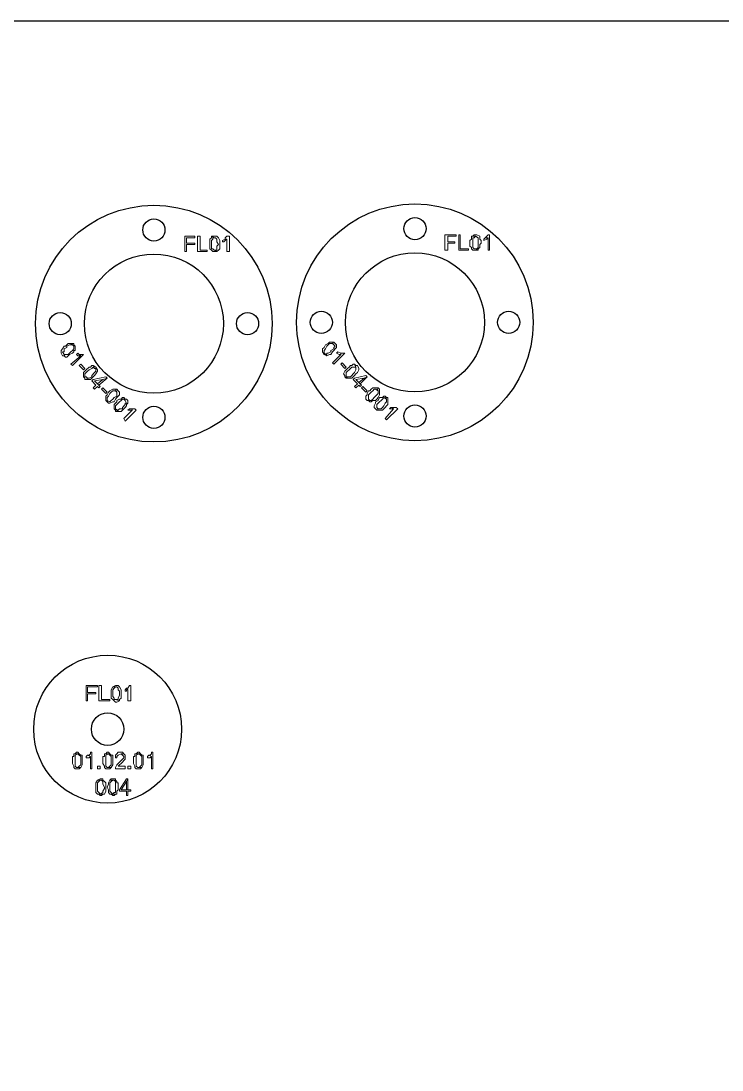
# Model space of a CAD drawing. Header units: millimetres. Extents: x 977 to 12288, y -94 to 5752.
# Drawn here: x 4818 to 4960.2, y 4121.8 to 4334.5 of the extents above; entities that cross this region are included whole.
import ezdxf

# ---------------------------------------------------------------- set-up
doc = ezdxf.new("R2010")
doc.units = ezdxf.units.MM

msp = doc.modelspace()

# ---------------------------------------------------------------- linework, layer by layer
msp.add_lwpolyline([(4496.10751539, 2726.24700871), (4496.10751539, 4334.52942041), (5797.54761284, 4334.52942041)])
at = {"color": 4, "lineweight": 0}
for points in [[(4906.25411594, 4291.14469763), (4903.99782487, 4291.14469763), (4903.99782487, 4288.04229741), (4904.56189763, 4288.04229741), (4904.56189763, 4289.45247933), (4905.97207955, 4289.45247933), (4905.97207955, 4289.73451571), (4904.56189763, 4289.73451571), (4904.56189763, 4290.86266125), (4906.25411594, 4290.86266125)], [(4907.10022509, 4291.14469763), (4906.81818871, 4291.14469763), (4906.81818871, 4288.04229741), (4908.7924434, 4288.04229741), (4908.7924434, 4288.32433379), (4907.10022509, 4288.32433379)], [(4910.20262532, 4291.14469763), (4909.92058893, 4291.14469763), (4909.63855255, 4290.86266125), (4910.20262532, 4290.86266125), (4910.20262532, 4290.86266125), (4910.76669808, 4290.58062486), (4910.76669808, 4290.58062486), (4910.76669808, 4290.0165521), (4910.76669808, 4289.45247933), (4910.76669808, 4289.17044294), (4910.76669808, 4288.88840656), (4910.76669808, 4288.60637017), (4910.4846617, 4288.32433379), (4910.20262532, 4288.32433379), (4910.76669808, 4288.04229741), (4910.76669808, 4288.32433379), (4911.04873447, 4288.60637017), (4911.04873447, 4288.60637017), (4911.04873447, 4289.17044294), (4911.33077085, 4289.45247933), (4911.33077085, 4290.0165521), (4911.04873447, 4290.29858848), (4911.04873447, 4290.29858848), (4911.04873447, 4290.86266125), (4911.04873447, 4290.86266125), (4910.4846617, 4291.14469763), (4910.4846617, 4291.14469763)], [(4913.02298916, 4291.14469763), (4912.74095277, 4291.14469763), (4912.74095277, 4291.14469763), (4912.45891639, 4290.86266125), (4912.17688001, 4290.58062486), (4912.74095277, 4290.58062486), (4912.74095277, 4288.04229741), (4913.02298916, 4288.04229741)], [(4853.23127572, 4290.86266125), (4851.25702103, 4290.86266125), (4851.25702103, 4287.76026102), (4851.53905742, 4287.76026102), (4851.53905742, 4289.17044294), (4853.23127572, 4289.17044294), (4853.23127572, 4289.45247933), (4851.53905742, 4289.45247933), (4851.53905742, 4290.58062486), (4853.23127572, 4290.58062486)], [(4854.35942126, 4290.86266125), (4853.79534849, 4290.86266125), (4853.79534849, 4287.76026102), (4855.76960318, 4287.76026102), (4855.76960318, 4288.04229741), (4854.35942126, 4288.04229741)], [(4856.61571233, 4290.86266125), (4856.61571233, 4290.58062486), (4856.33367595, 4290.29858848), (4856.33367595, 4290.0165521), (4856.33367595, 4289.73451571), (4856.33367595, 4289.17044294), (4856.33367595, 4289.17044294), (4856.33367595, 4288.60637017), (4856.33367595, 4288.32433379), (4856.61571233, 4288.04229741), (4856.89774871, 4287.76026102), (4857.1797851, 4287.76026102), (4857.46182148, 4287.76026102), (4857.74385787, 4287.76026102), (4857.1797851, 4288.04229741), (4857.1797851, 4288.04229741), (4856.89774871, 4288.32433379), (4856.61571233, 4288.32433379), (4856.61571233, 4288.88840656), (4856.61571233, 4289.17044294), (4856.61571233, 4289.73451571), (4856.61571233, 4290.0165521), (4856.89774871, 4290.29858848), (4856.89774871, 4290.58062486), (4857.1797851, 4290.58062486)], [(4857.1797851, 4290.86266125), (4856.89774871, 4290.86266125), (4856.61571233, 4290.86266125), (4857.1797851, 4290.58062486), (4857.46182148, 4290.58062486), (4857.74385787, 4290.29858848), (4857.74385787, 4290.29858848), (4857.74385787, 4289.73451571), (4858.02589425, 4289.17044294), (4857.74385787, 4288.88840656), (4857.74385787, 4288.60637017), (4857.74385787, 4288.32433379), (4857.74385787, 4288.04229741), (4857.1797851, 4288.04229741), (4857.74385787, 4287.76026102), (4858.02589425, 4288.04229741), (4858.30793063, 4288.32433379), (4858.30793063, 4288.32433379), (4858.30793063, 4288.88840656), (4858.30793063, 4289.17044294), (4858.30793063, 4289.73451571), (4858.30793063, 4290.0165521), (4858.30793063, 4290.0165521), (4858.02589425, 4290.58062486), (4858.02589425, 4290.58062486), (4857.74385787, 4290.86266125), (4857.74385787, 4290.86266125)], [(4859.43607617, 4290.29858848), (4858.8720034, 4290.0165521), (4858.8720034, 4289.73451571), (4859.15403979, 4289.73451571), (4859.43607617, 4290.0165521), (4859.43607617, 4290.0165521), (4859.71811256, 4290.29858848)], [(4860.28218532, 4290.86266125), (4860.00014894, 4290.86266125), (4859.71811256, 4290.86266125), (4859.43607617, 4290.58062486), (4859.43607617, 4290.29858848), (4859.71811256, 4290.29858848), (4859.71811256, 4287.76026102), (4860.28218532, 4287.76026102)], [(4909.63855255, 4290.86266125), (4909.35651616, 4290.86266125), (4909.35651616, 4290.58062486), (4909.35651616, 4290.29858848), (4909.07447978, 4290.0165521), (4909.07447978, 4289.45247933), (4909.07447978, 4289.45247933), (4909.07447978, 4288.88840656), (4909.35651616, 4288.60637017), (4909.35651616, 4288.32433379), (4909.63855255, 4288.04229741), (4910.20262532, 4288.04229741), (4910.4846617, 4288.04229741), (4910.76669808, 4288.04229741), (4910.20262532, 4288.32433379), (4909.92058893, 4288.32433379), (4909.63855255, 4288.60637017), (4909.63855255, 4288.60637017), (4909.63855255, 4288.88840656), (4909.63855255, 4289.45247933), (4909.63855255, 4290.0165521), (4909.63855255, 4290.29858848), (4909.63855255, 4290.58062486), (4909.92058893, 4290.58062486), (4910.20262532, 4290.86266125)], [(4912.17688001, 4290.58062486), (4911.89484362, 4290.29858848), (4911.89484362, 4290.0165521), (4911.89484362, 4290.0165521), (4912.45891639, 4290.29858848), (4912.45891639, 4290.29858848), (4912.74095277, 4290.58062486)], [(4828.13003753, 4269.14585967), (4828.13003753, 4269.14585967), (4827.56596476, 4269.14585967), (4827.56596476, 4269.14585967), (4827.28392838, 4268.86382328), (4827.001892, 4268.5817869), (4826.71985561, 4268.5817869), (4826.43781923, 4268.01771413), (4826.15578284, 4267.73567775), (4826.15578284, 4267.45364136), (4826.15578284, 4267.17160498), (4826.43781923, 4266.60753221), (4826.71985561, 4266.60753221), (4827.001892, 4266.32549583), (4826.71985561, 4266.8895686), (4826.71985561, 4266.8895686), (4826.43781923, 4267.45364136), (4826.71985561, 4267.45364136), (4826.71985561, 4268.01771413), (4827.28392838, 4268.29975052), (4827.28392838, 4268.5817869), (4827.84800115, 4268.86382328), (4828.13003753, 4268.86382328), (4828.13003753, 4268.86382328), (4828.41207392, 4268.86382328)], [(4828.6941103, 4268.86382328), (4828.6941103, 4269.14585967), (4828.13003753, 4269.14585967), (4828.41207392, 4268.86382328), (4828.6941103, 4268.5817869), (4828.6941103, 4268.29975052), (4828.6941103, 4268.01771413), (4828.41207392, 4267.73567775), (4828.13003753, 4267.45364136), (4827.84800115, 4267.17160498), (4827.56596476, 4266.8895686), (4827.28392838, 4266.8895686), (4827.001892, 4266.8895686), (4826.71985561, 4266.8895686), (4827.001892, 4266.32549583), (4827.28392838, 4266.32549583), (4827.56596476, 4266.60753221), (4827.56596476, 4266.60753221), (4827.84800115, 4266.8895686), (4828.41207392, 4267.17160498), (4828.6941103, 4267.45364136), (4828.6941103, 4267.73567775), (4828.97614668, 4267.73567775), (4828.97614668, 4268.01771413), (4828.97614668, 4268.01771413), (4828.97614668, 4268.5817869), (4828.97614668, 4268.5817869)], [(4881.15287775, 4269.42789605), (4880.87084137, 4269.42789605), (4880.58880498, 4269.42789605), (4880.58880498, 4269.42789605), (4880.3067686, 4269.14585967), (4879.74269583, 4268.86382328), (4879.74269583, 4268.86382328), (4879.46065945, 4268.29975052), (4879.17862306, 4268.01771413), (4879.17862306, 4267.73567775), (4879.17862306, 4267.45364136), (4879.46065945, 4266.8895686), (4879.46065945, 4266.8895686), (4880.02473221, 4266.60753221), (4879.46065945, 4267.17160498), (4879.46065945, 4267.17160498), (4879.46065945, 4267.73567775), (4879.46065945, 4267.73567775), (4879.74269583, 4268.01771413), (4880.02473221, 4268.5817869), (4880.3067686, 4268.86382328), (4880.58880498, 4269.14585967), (4880.87084137, 4269.14585967), (4881.15287775, 4269.14585967), (4881.43491413, 4268.86382328)], [(4881.71695052, 4269.14585967), (4881.43491413, 4269.42789605), (4881.15287775, 4269.42789605), (4881.43491413, 4268.86382328), (4881.43491413, 4268.86382328), (4881.71695052, 4268.5817869), (4881.43491413, 4268.29975052), (4881.43491413, 4268.01771413), (4880.87084137, 4267.73567775), (4880.87084137, 4267.45364136), (4880.3067686, 4267.17160498), (4880.02473221, 4267.17160498), (4880.02473221, 4266.8895686), (4879.46065945, 4267.17160498), (4880.02473221, 4266.60753221), (4880.02473221, 4266.60753221), (4880.58880498, 4266.8895686), (4880.58880498, 4266.8895686), (4880.87084137, 4266.8895686), (4881.15287775, 4267.45364136), (4881.43491413, 4267.73567775), (4881.71695052, 4268.01771413), (4881.71695052, 4268.01771413), (4881.9989869, 4268.29975052), (4881.9989869, 4268.29975052), (4881.9989869, 4268.86382328), (4881.9989869, 4268.86382328)], [(4830.66836499, 4266.8895686), (4830.66836499, 4266.8895686), (4830.3863286, 4266.8895686), (4830.10429222, 4266.8895686), (4829.82225584, 4266.8895686), (4830.10429222, 4266.60753221), (4828.13003753, 4264.91531391), (4828.41207392, 4264.63327752)], [(4829.82225584, 4266.8895686), (4829.54021945, 4267.17160498), (4829.25818307, 4266.8895686), (4829.25818307, 4266.8895686), (4829.54021945, 4266.60753221), (4829.54021945, 4266.60753221), (4830.10429222, 4266.60753221)], [(4883.69120521, 4267.17160498), (4883.40916882, 4267.17160498), (4883.40916882, 4267.17160498), (4883.12713244, 4267.17160498), (4882.84509606, 4267.17160498), (4882.84509606, 4266.8895686), (4881.15287775, 4265.19735029), (4881.43491413, 4264.91531391)], [(4882.84509606, 4267.17160498), (4882.28102329, 4267.45364136), (4881.9989869, 4267.17160498), (4881.9989869, 4267.17160498), (4882.56305967, 4266.8895686), (4882.56305967, 4266.8895686), (4882.84509606, 4266.8895686)], [(4829.82225584, 4264.63327752), (4830.10429222, 4264.91531391), (4830.95040137, 4264.06920475), (4830.66836499, 4263.78716837), (4829.82225584, 4264.63327752)], [(4832.64261968, 4264.63327752), (4832.36058329, 4264.63327752), (4832.07854691, 4264.35124114), (4832.07854691, 4264.35124114), (4831.79651053, 4264.35124114), (4831.23243776, 4263.78716837), (4831.23243776, 4263.78716837), (4830.95040137, 4263.50513199), (4830.66836499, 4263.2230956), (4830.66836499, 4262.65902283), (4830.66836499, 4262.37698645), (4830.95040137, 4262.09495007), (4830.95040137, 4261.81291368), (4831.51447414, 4261.81291368), (4831.23243776, 4262.37698645), (4830.95040137, 4262.37698645), (4830.95040137, 4262.65902283), (4830.95040137, 4262.94105922), (4831.23243776, 4263.2230956), (4831.51447414, 4263.50513199), (4831.79651053, 4263.78716837), (4832.36058329, 4264.06920475), (4832.64261968, 4264.35124114), (4832.64261968, 4264.35124114), (4832.92465606, 4264.06920475)], [(4833.20669245, 4264.35124114), (4833.20669245, 4264.35124114), (4832.64261968, 4264.63327752), (4832.92465606, 4264.06920475), (4833.20669245, 4264.06920475), (4833.20669245, 4263.50513199), (4833.20669245, 4263.50513199), (4832.92465606, 4263.2230956), (4832.36058329, 4262.65902283), (4832.36058329, 4262.37698645), (4831.79651053, 4262.09495007), (4831.51447414, 4262.09495007), (4831.51447414, 4262.09495007), (4831.23243776, 4262.37698645), (4831.51447414, 4261.81291368), (4831.51447414, 4261.81291368), (4832.07854691, 4261.81291368), (4832.07854691, 4261.81291368), (4832.36058329, 4262.09495007), (4832.64261968, 4262.37698645), (4832.92465606, 4262.65902283), (4833.20669245, 4262.94105922), (4833.20669245, 4262.94105922), (4833.48872883, 4263.50513199), (4833.48872883, 4263.50513199), (4833.48872883, 4263.78716837), (4833.48872883, 4263.78716837)], [(4882.84509606, 4264.91531391), (4883.12713244, 4265.19735029), (4883.97324159, 4264.35124114), (4883.69120521, 4264.06920475), (4882.84509606, 4264.91531391)], [(4885.6654599, 4264.91531391), (4885.38342351, 4264.91531391), (4885.10138713, 4264.63327752), (4884.81935074, 4264.63327752), (4884.53731436, 4264.35124114), (4884.25527798, 4264.06920475), (4884.25527798, 4264.06920475), (4883.97324159, 4263.78716837), (4883.69120521, 4263.50513199), (4883.40916882, 4262.94105922), (4883.69120521, 4262.65902283), (4883.69120521, 4262.37698645), (4883.97324159, 4262.09495007), (4884.25527798, 4262.09495007), (4883.97324159, 4262.37698645), (4883.97324159, 4262.65902283), (4883.97324159, 4262.94105922), (4883.97324159, 4263.2230956), (4884.25527798, 4263.50513199), (4884.53731436, 4263.78716837), (4884.81935074, 4264.06920475), (4885.10138713, 4264.35124114), (4885.38342351, 4264.35124114), (4885.6654599, 4264.35124114), (4885.94749628, 4264.35124114)], [(4886.22953266, 4264.63327752), (4885.94749628, 4264.63327752), (4885.6654599, 4264.91531391), (4885.94749628, 4264.35124114), (4885.94749628, 4264.35124114), (4885.94749628, 4263.78716837), (4885.94749628, 4263.78716837), (4885.6654599, 4263.2230956), (4885.38342351, 4262.94105922), (4885.10138713, 4262.65902283), (4884.81935074, 4262.37698645), (4884.53731436, 4262.37698645), (4884.25527798, 4262.37698645), (4883.97324159, 4262.37698645), (4884.25527798, 4262.09495007), (4884.53731436, 4262.09495007), (4885.10138713, 4262.09495007), (4885.10138713, 4262.09495007), (4885.38342351, 4262.37698645), (4885.6654599, 4262.65902283), (4885.94749628, 4262.94105922), (4886.22953266, 4263.2230956), (4886.22953266, 4263.2230956), (4886.51156905, 4263.78716837), (4886.51156905, 4263.78716837), (4886.51156905, 4264.06920475), (4886.51156905, 4264.06920475)], [(4835.46298352, 4262.09495007), (4835.18094714, 4262.37698645), (4832.64261968, 4261.81291368), (4832.36058329, 4261.5308773), (4833.20669245, 4260.68476814), (4832.64261968, 4260.12069538), (4832.92465606, 4259.83865899), (4833.48872883, 4260.40273176), (4833.77076521, 4260.12069538), (4834.0528016, 4260.40273176), (4833.77076521, 4260.68476814), (4832.92465606, 4261.5308773), (4834.61687437, 4261.81291368)], [(4835.46298352, 4262.09495007), (4834.61687437, 4261.81291368), (4833.48872883, 4260.96680453), (4832.92465606, 4261.5308773), (4833.77076521, 4260.68476814)], [(4888.20378735, 4262.37698645), (4887.92175097, 4262.65902283), (4885.6654599, 4262.09495007), (4885.38342351, 4261.81291368), (4886.22953266, 4260.96680453), (4885.6654599, 4260.40273176), (4885.94749628, 4260.12069538), (4886.51156905, 4260.68476814), (4886.79360543, 4260.40273176), (4887.07564182, 4260.68476814), (4886.79360543, 4260.96680453), (4885.94749628, 4261.81291368), (4887.63971459, 4262.09495007)], [(4888.20378735, 4262.37698645), (4887.63971459, 4262.09495007), (4886.51156905, 4261.24884091), (4885.94749628, 4261.81291368), (4886.79360543, 4260.96680453)], [(4834.33483798, 4259.83865899), (4834.61687437, 4260.12069538), (4835.46298352, 4259.27458622), (4835.18094714, 4258.99254984), (4834.33483798, 4259.83865899)], [(4837.15520182, 4259.83865899), (4836.87316544, 4259.83865899), (4836.59112906, 4259.83865899), (4836.59112906, 4259.83865899), (4836.02705629, 4259.55662261), (4835.7450199, 4259.27458622), (4835.7450199, 4259.27458622), (4835.46298352, 4258.71051346), (4835.18094714, 4258.42847707), (4835.18094714, 4258.14644069), (4835.18094714, 4257.58236792), (4835.46298352, 4257.30033154), (4835.46298352, 4257.30033154), (4835.7450199, 4257.01829515), (4835.46298352, 4257.58236792), (4835.46298352, 4257.58236792), (4835.46298352, 4258.14644069), (4835.46298352, 4258.14644069), (4835.7450199, 4258.42847707), (4836.02705629, 4258.99254984), (4836.30909267, 4259.27458622), (4836.59112906, 4259.55662261), (4836.87316544, 4259.55662261), (4837.15520182, 4259.55662261), (4837.43723821, 4259.27458622)], [(4837.71927459, 4259.55662261), (4837.43723821, 4259.83865899), (4837.15520182, 4259.83865899), (4837.43723821, 4259.27458622), (4837.43723821, 4259.27458622), (4837.43723821, 4258.99254984), (4837.43723821, 4258.71051346), (4837.43723821, 4258.42847707), (4836.87316544, 4258.14644069), (4836.59112906, 4257.8644043), (4836.30909267, 4257.58236792), (4836.02705629, 4257.30033154), (4836.02705629, 4257.30033154), (4835.46298352, 4257.58236792), (4835.7450199, 4257.01829515), (4836.02705629, 4257.01829515), (4836.59112906, 4257.30033154), (4836.59112906, 4257.30033154), (4836.87316544, 4257.30033154), (4837.15520182, 4257.8644043), (4837.43723821, 4258.14644069), (4837.71927459, 4258.42847707), (4837.71927459, 4258.42847707), (4838.00131098, 4258.71051346), (4838.00131098, 4258.71051346), (4838.00131098, 4259.27458622), (4838.00131098, 4259.27458622)], [(4887.07564182, 4260.12069538), (4887.3576782, 4260.40273176), (4888.20378735, 4259.55662261), (4887.92175097, 4259.27458622), (4887.07564182, 4260.12069538)], [(4890.17804204, 4260.12069538), (4889.89600566, 4260.12069538), (4889.33193289, 4260.12069538), (4889.33193289, 4260.12069538), (4889.04989651, 4259.83865899), (4888.76786012, 4259.55662261), (4888.48582374, 4259.55662261), (4888.20378735, 4258.99254984), (4888.20378735, 4258.71051346), (4887.92175097, 4258.42847707), (4887.92175097, 4257.8644043), (4888.20378735, 4257.58236792), (4888.48582374, 4257.58236792), (4888.76786012, 4257.30033154), (4888.48582374, 4257.8644043), (4888.48582374, 4257.8644043), (4888.48582374, 4258.42847707), (4888.48582374, 4258.42847707), (4888.48582374, 4258.71051346), (4889.04989651, 4259.27458622), (4889.33193289, 4259.55662261), (4889.61396927, 4259.83865899), (4889.89600566, 4259.83865899), (4889.89600566, 4259.83865899), (4890.46007843, 4259.55662261)], [(4890.74211481, 4259.83865899), (4890.46007843, 4260.12069538), (4890.17804204, 4260.12069538), (4890.46007843, 4259.55662261), (4890.46007843, 4259.55662261), (4890.46007843, 4259.27458622), (4890.46007843, 4258.99254984), (4890.17804204, 4258.71051346), (4889.89600566, 4258.42847707), (4889.61396927, 4258.14644069), (4889.33193289, 4257.8644043), (4889.04989651, 4257.58236792), (4888.76786012, 4257.58236792), (4888.48582374, 4257.8644043), (4888.76786012, 4257.30033154), (4889.04989651, 4257.30033154), (4889.33193289, 4257.58236792), (4889.33193289, 4257.58236792), (4889.89600566, 4257.58236792), (4890.17804204, 4257.8644043), (4890.46007843, 4258.14644069), (4890.74211481, 4258.71051346), (4890.74211481, 4258.71051346), (4890.74211481, 4258.99254984), (4890.74211481, 4258.99254984), (4890.74211481, 4259.55662261), (4890.74211481, 4259.55662261)], [(4838.84742013, 4258.14644069), (4838.56538375, 4258.14644069), (4838.28334736, 4257.8644043), (4838.28334736, 4257.8644043), (4838.00131098, 4257.8644043), (4837.43723821, 4257.58236792), (4837.43723821, 4257.30033154), (4837.15520182, 4257.01829515), (4836.87316544, 4256.73625877), (4836.87316544, 4256.45422238), (4836.87316544, 4255.89014961), (4837.15520182, 4255.60811323), (4837.15520182, 4255.32607685), (4837.71927459, 4255.32607685), (4837.15520182, 4255.89014961), (4837.15520182, 4255.89014961), (4837.15520182, 4256.172186), (4837.15520182, 4256.45422238), (4837.43723821, 4256.73625877), (4837.71927459, 4257.01829515), (4838.00131098, 4257.30033154), (4838.28334736, 4257.58236792), (4838.56538375, 4257.8644043), (4838.84742013, 4257.8644043), (4839.12945651, 4257.58236792)], [(4839.4114929, 4257.8644043), (4839.12945651, 4257.8644043), (4838.84742013, 4258.14644069), (4839.12945651, 4257.58236792), (4839.12945651, 4257.58236792), (4839.4114929, 4257.01829515), (4839.12945651, 4257.01829515), (4839.12945651, 4256.73625877), (4838.56538375, 4256.172186), (4838.56538375, 4255.89014961), (4838.00131098, 4255.89014961), (4837.71927459, 4255.60811323), (4837.71927459, 4255.60811323), (4837.15520182, 4255.89014961), (4837.71927459, 4255.32607685), (4837.71927459, 4255.32607685), (4838.28334736, 4255.32607685), (4838.28334736, 4255.32607685), (4838.56538375, 4255.60811323), (4838.84742013, 4255.89014961), (4839.12945651, 4256.172186), (4839.4114929, 4256.45422238), (4839.4114929, 4256.73625877), (4839.69352928, 4257.01829515), (4839.69352928, 4257.01829515), (4839.69352928, 4257.30033154), (4839.69352928, 4257.58236792)], [(4891.87026035, 4258.42847707), (4891.58822396, 4258.42847707), (4891.30618758, 4258.14644069), (4891.0241512, 4258.14644069), (4890.74211481, 4258.14644069), (4890.46007843, 4257.58236792), (4890.46007843, 4257.58236792), (4889.89600566, 4257.30033154), (4889.89600566, 4257.01829515), (4889.61396927, 4256.45422238), (4889.61396927, 4256.172186), (4889.89600566, 4255.89014961), (4890.17804204, 4255.60811323), (4890.46007843, 4255.60811323), (4890.17804204, 4256.172186), (4890.17804204, 4256.172186), (4890.17804204, 4256.45422238), (4890.17804204, 4256.73625877), (4890.46007843, 4257.01829515), (4890.74211481, 4257.30033154), (4891.0241512, 4257.58236792), (4891.30618758, 4257.8644043), (4891.58822396, 4258.14644069), (4891.58822396, 4258.14644069), (4892.15229673, 4257.8644043)], [(4892.43433312, 4258.14644069), (4892.15229673, 4258.14644069), (4891.87026035, 4258.42847707), (4892.15229673, 4257.8644043), (4892.15229673, 4257.8644043), (4892.15229673, 4257.30033154), (4892.15229673, 4257.30033154), (4891.87026035, 4257.01829515), (4891.58822396, 4256.45422238), (4891.30618758, 4256.172186), (4891.0241512, 4255.89014961), (4890.74211481, 4255.89014961), (4890.46007843, 4255.89014961), (4890.17804204, 4256.172186), (4890.46007843, 4255.60811323), (4890.74211481, 4255.60811323), (4891.0241512, 4255.60811323), (4891.30618758, 4255.60811323), (4891.58822396, 4255.89014961), (4891.87026035, 4256.172186), (4892.15229673, 4256.45422238), (4892.43433312, 4256.73625877), (4892.43433312, 4256.73625877), (4892.43433312, 4257.30033154), (4892.43433312, 4257.30033154), (4892.43433312, 4257.58236792), (4892.43433312, 4257.8644043)], [(4841.38574759, 4255.60811323), (4841.1037112, 4255.89014961), (4841.1037112, 4255.89014961), (4840.82167482, 4255.89014961), (4840.53963843, 4255.89014961), (4840.53963843, 4255.60811323), (4838.84742013, 4253.91589493), (4839.12945651, 4253.35182216)], [(4840.53963843, 4255.89014961), (4839.97556567, 4255.89014961), (4839.69352928, 4255.60811323), (4839.69352928, 4255.60811323), (4840.25760205, 4255.60811323), (4840.25760205, 4255.60811323), (4840.53963843, 4255.60811323)], [(4894.4085878, 4255.89014961), (4894.12655142, 4256.172186), (4894.12655142, 4256.172186), (4893.56247865, 4256.172186), (4893.28044227, 4256.172186), (4893.56247865, 4255.89014961), (4891.87026035, 4253.91589493), (4892.15229673, 4253.63385854)], [(4893.28044227, 4256.172186), (4892.99840588, 4256.172186), (4892.7163695, 4255.89014961), (4892.7163695, 4255.89014961), (4892.99840588, 4255.89014961), (4892.99840588, 4255.89014961), (4893.56247865, 4255.89014961)], [(4833.48872883, 4199.76490917), (4831.23243776, 4199.76490917), (4831.23243776, 4196.66250894), (4831.51447414, 4196.66250894), (4831.51447414, 4198.07269087), (4833.20669245, 4198.07269087), (4833.20669245, 4198.35472725), (4831.51447414, 4198.35472725), (4831.51447414, 4199.48287279), (4833.48872883, 4199.48287279)], [(4834.33483798, 4199.76490917), (4833.77076521, 4199.76490917), (4833.77076521, 4196.66250894), (4836.02705629, 4196.66250894), (4836.02705629, 4196.94454533), (4834.33483798, 4196.94454533)], [(4836.59112906, 4199.48287279), (4836.59112906, 4199.48287279), (4836.30909267, 4198.91880002), (4836.30909267, 4198.91880002), (4836.30909267, 4198.63676363), (4836.30909267, 4198.07269087), (4836.30909267, 4198.07269087), (4836.30909267, 4197.5086181), (4836.30909267, 4197.22658171), (4836.59112906, 4196.94454533), (4836.87316544, 4196.66250894), (4837.15520182, 4196.38047256), (4837.43723821, 4196.38047256), (4838.00131098, 4196.66250894), (4837.15520182, 4196.94454533), (4837.15520182, 4196.94454533), (4836.87316544, 4196.94454533), (4836.87316544, 4197.22658171), (4836.59112906, 4197.5086181), (4836.59112906, 4198.07269087), (4836.59112906, 4198.35472725), (4836.59112906, 4198.91880002), (4836.87316544, 4199.2008364), (4836.87316544, 4199.2008364), (4837.15520182, 4199.48287279)], [(4837.15520182, 4199.76490917), (4837.15520182, 4199.76490917), (4836.59112906, 4199.48287279), (4837.15520182, 4199.48287279), (4837.43723821, 4199.48287279), (4837.71927459, 4199.2008364), (4837.71927459, 4198.91880002), (4838.00131098, 4198.63676363), (4838.00131098, 4198.07269087), (4838.00131098, 4197.79065448), (4837.71927459, 4197.22658171), (4837.71927459, 4196.94454533), (4837.71927459, 4196.94454533), (4837.15520182, 4196.94454533), (4838.00131098, 4196.66250894), (4838.00131098, 4196.94454533), (4838.28334736, 4197.22658171), (4838.28334736, 4197.22658171), (4838.28334736, 4197.5086181), (4838.28334736, 4198.07269087), (4838.28334736, 4198.63676363), (4838.28334736, 4198.91880002), (4838.28334736, 4198.91880002), (4838.00131098, 4199.48287279), (4838.00131098, 4199.48287279), (4837.71927459, 4199.76490917), (4837.71927459, 4199.76490917)], [(4840.25760205, 4199.76490917), (4839.97556567, 4199.76490917), (4839.97556567, 4199.76490917), (4839.69352928, 4199.2008364), (4839.4114929, 4199.2008364), (4839.69352928, 4198.91880002), (4839.69352928, 4196.66250894), (4840.25760205, 4196.66250894)], [(4839.4114929, 4199.2008364), (4839.12945651, 4198.91880002), (4839.12945651, 4198.63676363), (4839.12945651, 4198.63676363), (4839.4114929, 4198.63676363), (4839.4114929, 4198.91880002), (4839.69352928, 4198.91880002)], [(4828.97614668, 4185.94512635), (4828.6941103, 4185.94512635), (4828.6941103, 4185.38105358), (4828.41207392, 4185.38105358), (4828.41207392, 4185.0990172), (4828.41207392, 4184.53494443), (4828.41207392, 4184.53494443), (4828.41207392, 4183.97087166), (4828.6941103, 4183.40679889), (4828.6941103, 4183.12476251), (4828.97614668, 4182.84272612), (4829.54021945, 4182.84272612), (4829.82225584, 4182.84272612), (4830.10429222, 4183.12476251), (4829.54021945, 4183.12476251), (4829.25818307, 4183.12476251), (4828.97614668, 4183.40679889), (4828.97614668, 4183.68883527), (4828.97614668, 4183.97087166), (4828.97614668, 4184.53494443), (4828.97614668, 4184.81698081), (4828.97614668, 4185.38105358), (4828.97614668, 4185.66308996), (4828.97614668, 4185.66308996), (4829.54021945, 4185.94512635)], [(4829.54021945, 4186.22716273), (4829.25818307, 4186.22716273), (4828.97614668, 4185.94512635), (4829.54021945, 4185.94512635), (4829.54021945, 4185.94512635), (4829.82225584, 4185.66308996), (4830.10429222, 4185.38105358), (4830.10429222, 4185.0990172), (4830.10429222, 4184.53494443), (4830.10429222, 4184.25290804), (4830.10429222, 4183.68883527), (4829.82225584, 4183.40679889), (4829.82225584, 4183.40679889), (4829.54021945, 4183.12476251), (4830.10429222, 4183.12476251), (4830.10429222, 4183.12476251), (4830.3863286, 4183.68883527), (4830.3863286, 4183.68883527), (4830.3863286, 4183.97087166), (4830.3863286, 4184.53494443), (4830.3863286, 4184.81698081), (4830.3863286, 4185.38105358), (4830.3863286, 4185.38105358), (4830.3863286, 4185.66308996), (4830.10429222, 4185.66308996), (4829.82225584, 4185.94512635), (4829.82225584, 4185.94512635)], [(4831.51447414, 4185.66308996), (4831.23243776, 4185.38105358), (4831.23243776, 4185.0990172), (4831.23243776, 4185.0990172), (4831.51447414, 4185.0990172), (4831.79651053, 4185.0990172), (4832.07854691, 4185.38105358)], [(4832.36058329, 4186.22716273), (4832.07854691, 4186.22716273), (4832.07854691, 4185.94512635), (4831.79651053, 4185.66308996), (4831.51447414, 4185.66308996), (4832.07854691, 4185.38105358), (4832.07854691, 4182.84272612), (4832.36058329, 4182.84272612)], [(4835.18094714, 4185.94512635), (4834.89891075, 4185.94512635), (4834.89891075, 4185.38105358), (4834.61687437, 4185.38105358), (4834.61687437, 4185.0990172), (4834.61687437, 4184.53494443), (4834.61687437, 4184.53494443), (4834.61687437, 4183.97087166), (4834.89891075, 4183.40679889), (4834.89891075, 4183.12476251), (4835.18094714, 4182.84272612), (4835.7450199, 4182.84272612), (4836.02705629, 4182.84272612), (4836.30909267, 4183.12476251), (4835.7450199, 4183.12476251), (4835.46298352, 4183.12476251), (4835.18094714, 4183.40679889), (4835.18094714, 4183.68883527), (4835.18094714, 4183.97087166), (4835.18094714, 4184.53494443), (4835.18094714, 4184.81698081), (4835.18094714, 4185.38105358), (4835.18094714, 4185.66308996), (4835.18094714, 4185.66308996), (4835.7450199, 4185.94512635)], [(4835.7450199, 4186.22716273), (4835.46298352, 4186.22716273), (4835.18094714, 4185.94512635), (4835.7450199, 4185.94512635), (4835.7450199, 4185.94512635), (4836.02705629, 4185.66308996), (4836.30909267, 4185.38105358), (4836.30909267, 4185.0990172), (4836.30909267, 4184.53494443), (4836.30909267, 4184.25290804), (4836.30909267, 4183.68883527), (4836.02705629, 4183.40679889), (4836.02705629, 4183.40679889), (4835.7450199, 4183.12476251), (4836.30909267, 4183.12476251), (4836.30909267, 4183.12476251), (4836.59112906, 4183.68883527), (4836.59112906, 4183.68883527), (4836.59112906, 4183.97087166), (4836.59112906, 4184.53494443), (4836.59112906, 4184.81698081), (4836.59112906, 4185.38105358), (4836.59112906, 4185.38105358), (4836.59112906, 4185.66308996), (4836.30909267, 4185.66308996), (4836.02705629, 4185.94512635), (4836.02705629, 4185.94512635)], [(4838.28334736, 4186.22716273), (4837.71927459, 4186.22716273), (4837.43723821, 4185.94512635), (4837.15520182, 4185.66308996), (4837.15520182, 4185.0990172), (4837.43723821, 4185.0990172), (4837.43723821, 4185.38105358), (4837.71927459, 4185.66308996), (4837.71927459, 4185.66308996), (4838.28334736, 4185.94512635), (4838.84742013, 4185.94512635), (4838.56538375, 4186.22716273)], [(4838.84742013, 4185.94512635), (4838.28334736, 4185.94512635), (4838.28334736, 4185.94512635), (4838.56538375, 4185.66308996), (4838.56538375, 4185.66308996), (4838.84742013, 4185.38105358), (4838.84742013, 4185.0990172), (4838.56538375, 4184.81698081), (4838.56538375, 4184.81698081), (4838.28334736, 4184.53494443), (4838.00131098, 4184.25290804), (4837.71927459, 4183.97087166), (4837.43723821, 4183.68883527), (4837.43723821, 4183.68883527), (4837.15520182, 4183.12476251), (4837.15520182, 4182.84272612), (4839.12945651, 4182.84272612), (4839.12945651, 4183.40679889), (4837.71927459, 4183.40679889), (4837.71927459, 4183.40679889), (4838.00131098, 4183.68883527), (4838.28334736, 4183.97087166), (4838.28334736, 4183.97087166), (4838.56538375, 4184.25290804), (4838.84742013, 4184.53494443), (4838.84742013, 4184.53494443), (4839.12945651, 4184.81698081), (4839.12945651, 4185.38105358), (4839.12945651, 4185.66308996)], [(4841.38574759, 4185.94512635), (4841.1037112, 4185.94512635), (4841.1037112, 4185.38105358), (4840.82167482, 4185.38105358), (4840.82167482, 4185.0990172), (4840.82167482, 4184.53494443), (4840.82167482, 4184.53494443), (4840.82167482, 4183.97087166), (4841.1037112, 4183.40679889), (4841.1037112, 4183.12476251), (4841.38574759, 4182.84272612), (4841.94982035, 4182.84272612), (4842.23185674, 4182.84272612), (4842.51389312, 4183.12476251), (4841.94982035, 4183.12476251), (4841.66778397, 4183.12476251), (4841.38574759, 4183.40679889), (4841.38574759, 4183.68883527), (4841.38574759, 4183.97087166), (4841.38574759, 4184.53494443), (4841.38574759, 4184.81698081), (4841.38574759, 4185.38105358), (4841.38574759, 4185.66308996), (4841.38574759, 4185.66308996), (4841.94982035, 4185.94512635)], [(4841.94982035, 4186.22716273), (4841.66778397, 4186.22716273), (4841.38574759, 4185.94512635), (4841.94982035, 4185.94512635), (4841.94982035, 4185.94512635), (4842.23185674, 4185.66308996), (4842.51389312, 4185.38105358), (4842.51389312, 4185.0990172), (4842.51389312, 4184.53494443), (4842.51389312, 4184.25290804), (4842.51389312, 4183.68883527), (4842.23185674, 4183.40679889), (4842.23185674, 4183.40679889), (4841.94982035, 4183.12476251), (4842.51389312, 4183.12476251), (4842.51389312, 4183.12476251), (4842.79592951, 4183.68883527), (4842.79592951, 4183.68883527), (4842.79592951, 4183.97087166), (4842.79592951, 4184.53494443), (4842.79592951, 4184.81698081), (4842.79592951, 4185.38105358), (4842.79592951, 4185.38105358), (4842.79592951, 4185.66308996), (4842.51389312, 4185.66308996), (4842.23185674, 4185.94512635), (4842.23185674, 4185.94512635)], [(4843.92407504, 4185.66308996), (4843.64203866, 4185.38105358), (4843.64203866, 4185.0990172), (4843.64203866, 4185.0990172), (4843.92407504, 4185.0990172), (4844.20611143, 4185.0990172), (4844.48814781, 4185.38105358)], [(4844.7701842, 4186.22716273), (4844.48814781, 4186.22716273), (4844.48814781, 4185.94512635), (4844.20611143, 4185.66308996), (4843.92407504, 4185.66308996), (4844.48814781, 4185.38105358), (4844.48814781, 4182.84272612), (4844.7701842, 4182.84272612)], [(4833.48872883, 4182.84272612), (4833.48872883, 4183.40679889), (4834.0528016, 4183.40679889), (4834.0528016, 4182.84272612), (4833.48872883, 4182.84272612)], [(4839.69352928, 4182.84272612), (4839.69352928, 4183.40679889), (4840.25760205, 4183.40679889), (4840.25760205, 4182.84272612), (4839.69352928, 4182.84272612)], [(4833.48872883, 4180.58643505), (4833.48872883, 4180.58643505), (4833.20669245, 4180.02236228), (4833.20669245, 4180.02236228), (4833.20669245, 4179.7403259), (4833.20669245, 4179.17625313), (4833.20669245, 4179.17625313), (4833.20669245, 4178.61218036), (4833.20669245, 4178.04810759), (4833.48872883, 4177.76607121), (4833.77076521, 4177.76607121), (4834.0528016, 4177.48403482), (4834.33483798, 4177.48403482), (4834.61687437, 4177.76607121), (4834.0528016, 4177.76607121), (4834.0528016, 4177.76607121), (4833.77076521, 4178.04810759), (4833.48872883, 4178.33014398), (4833.48872883, 4178.61218036), (4833.48872883, 4179.17625313), (4833.48872883, 4179.45828951), (4833.48872883, 4180.02236228), (4833.77076521, 4180.30439866), (4833.77076521, 4180.30439866), (4834.0528016, 4180.58643505)], [(4834.0528016, 4180.86847143), (4834.0528016, 4180.86847143), (4833.48872883, 4180.58643505), (4834.0528016, 4180.58643505), (4834.33483798, 4180.58643505), (4834.61687437, 4180.30439866), (4834.61687437, 4180.02236228), (4834.61687437, 4179.7403259), (4834.89891075, 4179.17625313), (4834.89891075, 4178.89421674), (4834.61687437, 4178.33014398), (4834.61687437, 4178.04810759), (4834.61687437, 4178.04810759), (4834.0528016, 4177.76607121), (4834.61687437, 4177.76607121), (4834.89891075, 4177.76607121), (4835.18094714, 4178.33014398), (4835.18094714, 4178.33014398), (4835.18094714, 4178.61218036), (4835.18094714, 4179.17625313), (4835.18094714, 4179.45828951), (4835.18094714, 4180.02236228), (4835.18094714, 4180.02236228), (4834.89891075, 4180.30439866), (4834.89891075, 4180.30439866), (4834.61687437, 4180.58643505), (4834.61687437, 4180.86847143)], [(4836.02705629, 4180.58643505), (4836.02705629, 4180.58643505), (4835.7450199, 4180.02236228), (4835.7450199, 4180.02236228), (4835.7450199, 4179.7403259), (4835.46298352, 4179.17625313), (4835.46298352, 4179.17625313), (4835.7450199, 4178.61218036), (4835.7450199, 4178.04810759), (4836.02705629, 4177.76607121), (4836.30909267, 4177.76607121), (4836.59112906, 4177.48403482), (4836.87316544, 4177.48403482), (4837.15520182, 4177.76607121), (4836.59112906, 4177.76607121), (4836.59112906, 4177.76607121), (4836.30909267, 4178.04810759), (4836.02705629, 4178.33014398), (4836.02705629, 4178.61218036), (4836.02705629, 4179.17625313), (4836.02705629, 4179.45828951), (4836.02705629, 4180.02236228), (4836.30909267, 4180.30439866), (4836.30909267, 4180.30439866), (4836.59112906, 4180.58643505)], [(4836.59112906, 4180.86847143), (4836.30909267, 4180.86847143), (4836.02705629, 4180.58643505), (4836.59112906, 4180.58643505), (4836.87316544, 4180.58643505), (4837.15520182, 4180.30439866), (4837.15520182, 4180.02236228), (4837.15520182, 4179.7403259), (4837.15520182, 4179.17625313), (4837.15520182, 4178.89421674), (4837.15520182, 4178.33014398), (4837.15520182, 4178.04810759), (4836.87316544, 4178.04810759), (4836.59112906, 4177.76607121), (4837.15520182, 4177.76607121), (4837.43723821, 4177.76607121), (4837.43723821, 4178.33014398), (4837.43723821, 4178.33014398), (4837.71927459, 4178.61218036), (4837.71927459, 4179.17625313), (4837.71927459, 4179.45828951), (4837.71927459, 4180.02236228), (4837.43723821, 4180.02236228), (4837.43723821, 4180.30439866), (4837.43723821, 4180.30439866), (4837.15520182, 4180.58643505), (4837.15520182, 4180.86847143)], [(4839.69352928, 4180.86847143), (4839.4114929, 4180.86847143), (4838.00131098, 4178.61218036), (4838.00131098, 4178.33014398), (4839.4114929, 4178.33014398), (4839.4114929, 4177.48403482), (4839.69352928, 4177.48403482), (4839.69352928, 4178.33014398), (4840.25760205, 4178.33014398), (4840.25760205, 4178.61218036), (4839.69352928, 4178.61218036), (4838.28334736, 4178.61218036), (4839.4114929, 4180.30439866)], [(4839.69352928, 4180.86847143), (4839.4114929, 4180.30439866), (4839.4114929, 4178.61218036), (4838.28334736, 4178.61218036), (4839.69352928, 4178.61218036)]]:
    msp.add_lwpolyline(points, close=True, dxfattribs=at)
at = {"color": 7, "linetype": 'Continuous', "lineweight": 25}
for centre, radius in [((4897.90571362, 4273.41734664), 24), ((4844.9494393, 4273.15271573), 24), ((4844.9494393, 4292.15271573), 2.25), ((4897.90571362, 4292.41734664), 2.25), ((4844.9494393, 4273.15271573), 14.1), ((4897.90571362, 4273.41734664), 14.1), ((4825.9494393, 4273.15271573), 2.25), ((4863.9494393, 4273.15271573), 2.25), ((4878.90571362, 4273.41734664), 2.25), ((4916.90571362, 4273.41734664), 2.25), ((4844.9494393, 4254.15271573), 2.25), ((4897.90571362, 4254.41734664), 2.25)]:
    msp.add_circle(centre, radius, dxfattribs=at)
for radius in [15, 3.3]:
    msp.add_circle((4835.56402477, 4190.91912752), radius)

doc.saveas('drawing.dxf')
